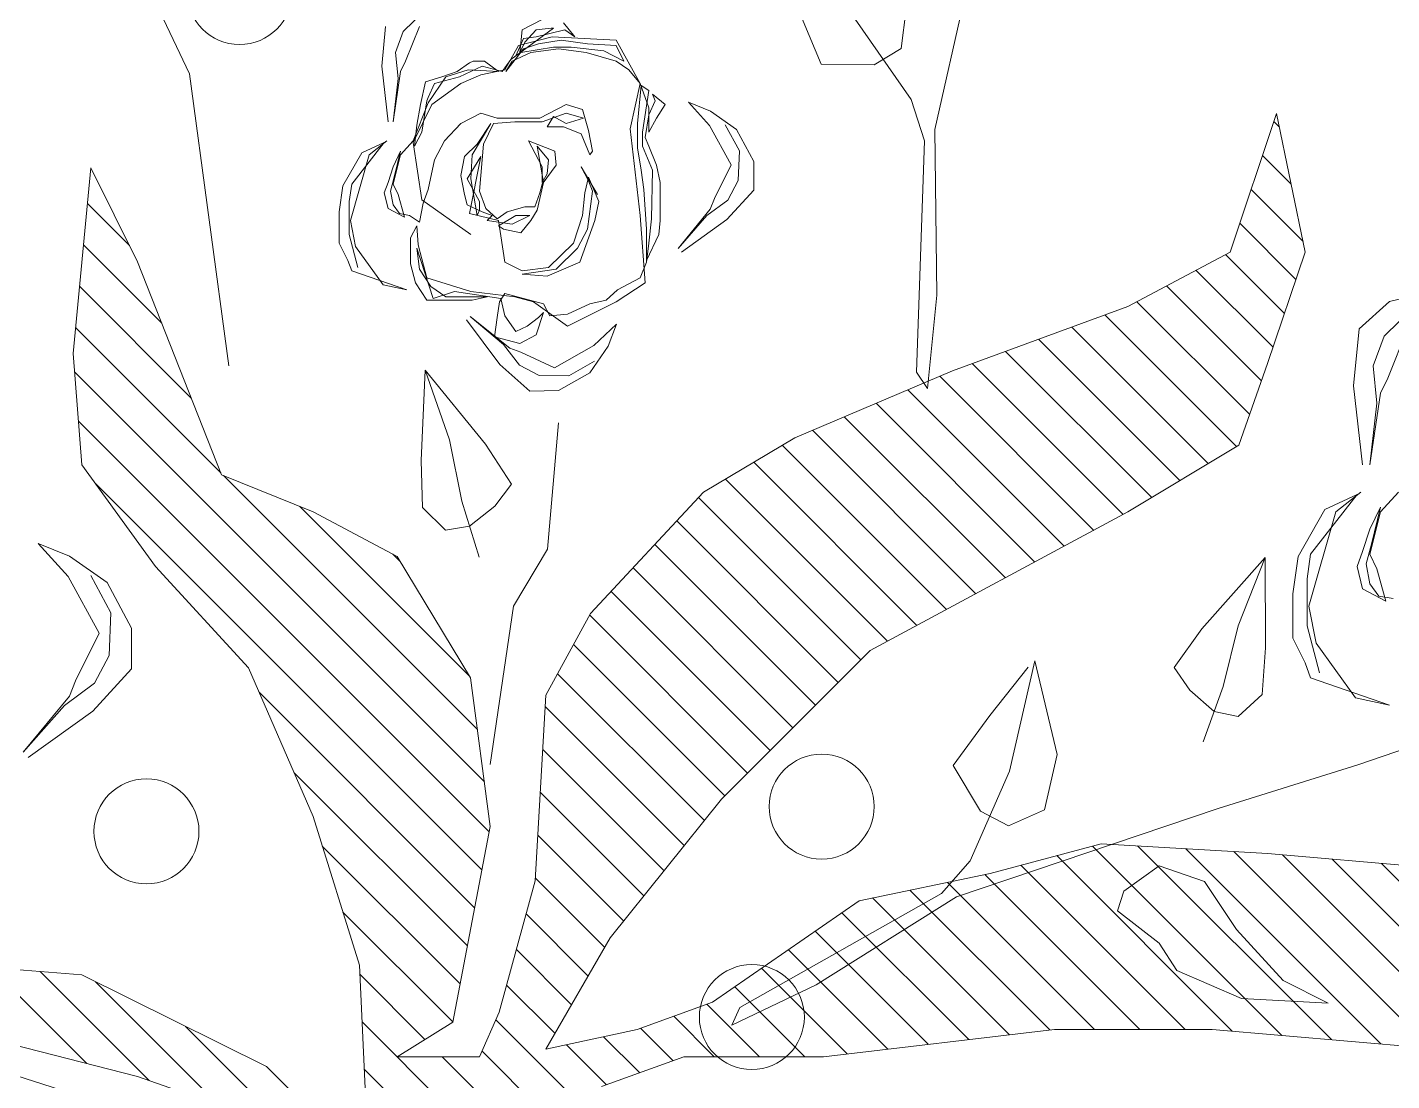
# Model space of a CAD drawing. Header units: millimetres. Extents: x -122165 to 59500, y -31598 to 53500.
# Drawn here: x 9943.2 to 10164.9, y 386.8 to 557.9 of the extents above; entities that cross this region are included whole.
import ezdxf

# ---------------------------------------------------------------- set-up
doc = ezdxf.new("R2010")
doc.units = ezdxf.units.MM
doc.header["$MEASUREMENT"] = 0
for name, color, linetype, lineweight in [('ARC_A_ R.C.C', 162, 'Continuous', 40), ('ARC_A_R.C.C. Hatch', 8, 'Continuous', 5), ('Lan_Planter', 74, 'Continuous', 13)]:
    doc.layers.add(name, color=color, linetype=linetype, lineweight=lineweight)

# ---------------------------------------------------------------- blocks, each defined once
blk = doc.blocks.new('ARC$1$Existing Layout$0$col gf 180116')
at = {"layer": 'ARC_A_R.C.C. Hatch'}
h = blk.add_hatch(color=256, dxfattribs=at)
h.dxf.hatch_style = 1
h.paths.add_polyline_path([(201.73999, 26.78621), (202.64, 26.78621), (202.64, 26.48621), (201.73999, 26.48621)])
edge = h.paths.add_edge_path()
edge.add_line((216.33999, 22.98621), (216.13999, 22.98621))
edge.add_line((216.13999, 22.98621), (216.13999, 25.58621))
edge.add_line((216.13999, 25.58621), (218.33999, 25.58621))
edge.add_line((218.33999, 25.58621), (218.33999, 22.98621))
edge.add_line((218.33999, 22.98621), (218.03999, 22.98621))
h.paths.add_polyline_path([(207.13999, 25.88621), (207.43999, 25.88621), (207.43999, 26.78621), (207.13999, 26.78621)])
h.paths.add_polyline_path([(208.03999, 20.48621), (208.03999, 20.78621), (207.13999, 20.78621), (207.13999, 20.48621)])
h.paths.add_polyline_path([(202.63999, 32.78621), (202.63999, 32.48621), (201.73999, 32.48621), (201.73999, 32.78621)])
h.paths.add_polyline_path([(191.23999, 20.48621), (191.23999, 20.78621), (190.33999, 20.78621), (190.33999, 20.48621)])
h.paths.add_polyline_path([(184.03999, 20.48621), (184.03999, 20.78621), (183.13999, 20.78621), (183.13999, 20.48621)])
h.paths.add_polyline_path([(220.63999, 14.18621), (220.33999, 14.18621), (220.33999, 13.28621), (220.63999, 13.28621)])
h.paths.add_polyline_path([(220.63999, 20.48621), (220.63999, 20.78621), (219.73999, 20.78621), (219.73999, 20.48621)])
h.paths.add_polyline_path([(220.63999, 25.28621), (220.63999, 25.58621), (219.73999, 25.58621), (219.73999, 25.28621)])
h.paths.add_polyline_path([(220.63999, 32.78621), (220.63999, 32.48621), (219.73999, 32.48621), (219.73999, 32.78621)])
h.paths.add_polyline_path([(220.33999, 37.28621), (220.63999, 37.28621), (220.63999, 38.18621), (220.33999, 38.18621)])
h.paths.add_polyline_path([(201.13999, 43.28621), (201.43999, 43.28621), (201.43999, 44.18621), (201.13999, 44.18621)])
h.paths.add_polyline_path([(196.33999, 43.28621), (196.63999, 43.28621), (196.63999, 44.18621), (196.33999, 44.18621)])
h.paths.add_polyline_path([(190.33999, 43.28621), (190.63999, 43.28621), (190.63999, 44.18621), (190.33999, 44.18621)])
h.paths.add_polyline_path([(207.13999, 43.28621), (207.43999, 43.28621), (207.43999, 44.18621), (207.13999, 44.18621)])
h.paths.add_polyline_path([(220.63999, 56.78621), (220.33999, 56.78621), (220.33999, 55.88621), (220.63999, 55.88621)])
h.paths.add_polyline_path([(220.33999, 50.78621), (220.63999, 50.78621), (220.63999, 49.88621), (220.33999, 49.88621)])
h.paths.add_polyline_path([(226.33999, 50.78621), (226.63999, 50.78621), (226.63999, 49.88621), (226.33999, 49.88621)])
h.paths.add_polyline_path([(220.33999, 43.28621), (220.63999, 43.28621), (220.63999, 44.18621), (220.33999, 44.18621)])
h.paths.add_polyline_path([(232.63999, 44.18621), (232.63999, 43.88621), (231.73999, 43.88621), (231.73999, 44.18621)])
h.paths.add_polyline_path([(232.63999, 50.48621), (232.63999, 50.78621), (231.73999, 50.78621), (231.73999, 50.48621)])
h.paths.add_polyline_path([(232.63999, 55.88621), (232.63999, 56.18621), (231.73999, 56.18621), (231.73999, 55.88621)])
h.paths.add_polyline_path([(213.13999, 43.28621), (213.43999, 43.28621), (213.43999, 44.18621), (213.13999, 44.18621)])
h.paths.add_polyline_path([(226.63999, 7.88621), (226.63999, 8.18621), (225.73999, 8.18621), (225.73999, 7.88621)])
h.paths.add_polyline_path([(226.63999, 13.28621), (226.63999, 13.58621), (225.73999, 13.58621), (225.73999, 13.28621)])
h.paths.add_polyline_path([(201.73999, 20.78621), (201.73999, 20.48621), (202.63999, 20.48621), (202.63999, 20.78621)])
h.paths.add_polyline_path([(184.03999, 25.88621), (184.03999, 26.18621), (183.13999, 26.18621), (183.13999, 25.88621)])
h.paths.add_polyline_path([(183.13999, 14.18621), (183.13999, 13.88621), (184.03999, 13.88621), (184.03999, 14.18621)])
h.paths.add_polyline_path([(202.63999, 13.88621), (202.63999, 14.18621), (201.73999, 14.18621), (201.73999, 13.88621)])
h.paths.add_polyline_path([(196.33999, 13.28621), (196.63999, 13.28621), (196.63999, 14.18621), (196.33999, 14.18621)])
h.paths.add_polyline_path([(190.33999, 13.28621), (190.63999, 13.28621), (190.63999, 14.18621), (190.33999, 14.18621)])
h.paths.add_polyline_path([(196.33999, 25.88621), (196.63999, 25.88621), (196.63999, 26.78621), (196.33999, 26.78621)])
h.paths.add_polyline_path([(190.33999, 25.88621), (190.63999, 25.88621), (190.63999, 26.78621), (190.33999, 26.78621)])
h.paths.add_polyline_path([(214.03999, 13.28621), (214.03999, 13.58621), (213.13999, 13.58621), (213.13999, 13.28621)])
h.paths.add_polyline_path([(213.13999, 20.78621), (213.13999, 20.48621), (214.03999, 20.48621), (214.03999, 20.78621)])
h.paths.add_polyline_path([(213.43999, 26.78621), (213.13999, 26.78621), (213.13999, 25.88621), (213.43999, 25.88621)])
h.paths.add_polyline_path([(214.03999, 32.78621), (214.03999, 32.48621), (213.13999, 32.48621), (213.13999, 32.78621)])
h.paths.add_polyline_path([(214.03999, 7.88621), (214.03999, 8.18621), (213.13999, 8.18621), (213.13999, 7.88621)])
h.paths.add_polyline_path([(226.63999, 20.48621), (226.63999, 20.78621), (225.73999, 20.78621), (225.73999, 20.48621)])
h.paths.add_polyline_path([(226.63999, 25.28621), (226.63999, 25.58621), (225.73999, 25.58621), (225.73999, 25.28621)])
h.paths.add_polyline_path([(226.63999, 32.78621), (226.63999, 32.48621), (225.73999, 32.48621), (225.73999, 32.78621)])
h.paths.add_polyline_path([(226.63999, 37.28621), (226.63999, 37.58621), (225.73999, 37.58621), (225.73999, 37.28621)])
h.paths.add_polyline_path([(225.73999, 44.18621), (225.73999, 43.88621), (226.63999, 43.88621), (226.63999, 44.18621)])
h.paths.add_polyline_path([(226.63999, 56.78621), (226.33999, 56.78621), (226.33999, 55.88621), (226.63999, 55.88621)])
h.paths.add_polyline_path([(214.03999, 55.88621), (214.03999, 56.18621), (213.13999, 56.18621), (213.13999, 55.88621)])
h.paths.add_polyline_path([(213.13999, 37.28621), (213.43999, 37.28621), (213.43999, 38.18621), (213.13999, 38.18621)])
h.paths.add_polyline_path([(214.03999, 50.78621), (213.73999, 50.78621), (213.73999, 49.88621), (214.03999, 49.88621)])
h.paths.add_polyline_path([(207.13999, 37.28621), (207.43999, 37.28621), (207.43999, 38.18621), (207.13999, 38.18621)])
h.paths.add_polyline_path([(207.13999, 49.88621), (207.43999, 49.88621), (207.43999, 50.78621), (207.13999, 50.78621)])
h.paths.add_polyline_path([(183.13999, 50.18621), (183.13999, 49.88621), (184.03999, 49.88621), (184.03999, 50.18621)])
h.paths.add_polyline_path([(183.13999, 38.18621), (183.13999, 37.88621), (184.03999, 37.88621), (184.03999, 38.18621)])
h.paths.add_polyline_path([(201.73999, 37.58621), (201.73999, 37.28621), (202.63999, 37.28621), (202.63999, 37.58621)])
h.paths.add_polyline_path([(196.33999, 37.28621), (196.63999, 37.28621), (196.63999, 38.18621), (196.33999, 38.18621)])
h.paths.add_polyline_path([(190.33999, 37.28621), (190.63999, 37.28621), (190.63999, 38.18621), (190.33999, 38.18621)])
h.paths.add_polyline_path([(201.13999, 49.88621), (201.43999, 49.88621), (201.43999, 50.78621), (201.13999, 50.78621)])
h.paths.add_polyline_path([(196.33999, 49.88621), (196.63999, 49.88621), (196.63999, 50.78621), (196.33999, 50.78621)])
h.paths.add_polyline_path([(190.33999, 49.88621), (190.63999, 49.88621), (190.63999, 50.78621), (190.33999, 50.78621)])
h.paths.add_polyline_path([(220.63999, 8.18621), (220.33999, 8.18621), (220.33999, 7.28621), (220.63999, 7.28621)])
h.paths.add_polyline_path([(195.73999, 20.48621), (195.73999, 20.78621), (196.63999, 20.78621), (196.63999, 20.48621)])
h.paths.add_polyline_path([(183.13999, 43.58621), (183.13999, 43.28621), (184.03999, 43.28621), (184.03999, 43.58621)])
blk = doc.blocks.new('ARC')
at = {"layer": 'ARC_A_ R.C.C', "extrusion": (4.48937e-09, -4.26518e-20, 1), "xscale": 999.9941761349517, "yscale": 999.9941761349517, "zscale": 999.9941761349517}
blk.add_blockref('ARC$1$Existing Layout$0$col gf 180116', (-183138.93, -13286.14, -0.89), dxfattribs=at)
blk = doc.blocks.new('b-85')
at = {"color": 97, "true_color": 0x446a2a}
for p, q in [((36.05, 260.75), (4.24, 161.05)), ((24.39, 173.32), (44.53, 252.31)), ((29.93, 195.04), (71.09, 236.2)), ((22.67, 168.38), (69.34, 215.06)), ((150.63, 24.78), (326.15, 200.3)), ((282.84, 137.59), (345.1, 199.86)), ((333.99, 200.93), (413.51, 193.26)), ((67.86, 197.09), (28.63, 118.1)), ((129.14, 22.69), (305.06, 198.6)), ((314.92, 150.27), (362.8, 198.15)), ((347, 162.95), (380.49, 196.44)), ((413.51, 193.26), (373.22, 173.32)), ((380.23, 176.79), (398.18, 194.74)), ((12.29, 138.61), (64.98, 191.3)), ((112.87, 25.82), (278.58, 191.53)), ((453.8, 151.08), (536.51, 190.19)), ((-7.42, 82.06), (24.39, 173.32)), ((373.22, 173.32), (282.04, 137.28)), ((199.33, 125.77), (242.81, 165.65)), ((1.91, 108.83), (45.84, 152.76)), ((328.69, 134.21), (453.8, 151.08)), ((172.99, 27.75), (281.7, 136.46)), ((282.04, 137.28), (266.13, 98.16)), ((135.72, 98.16), (199.33, 125.77)), ((28.63, 118.1), (-7.42, 82.06)), ((96.6, 28.95), (188.9, 121.24)), ((80.33, 32.07), (154.63, 106.37)), ((195.67, 31.03), (268.41, 103.76)), ((64.06, 35.2), (123.06, 94.2)), ((72.1, 78.22), (135.72, 98.16)), ((266.13, 98.16), (247.05, 62.12)), ((47.79, 38.33), (94.81, 85.34)), ((-203.28, -173.95), (47.78, 77.11)), ((-11.66, 74.39), (72.1, 78.22)), ((-8.45, 40.28), (27.45, 76.18)), ((40.29, 50.23), (68.11, 78.04)), ((32.87, 62.12), (32.87, 26.84)), ((47.71, 38.35), (32.87, 62.12)), ((247.05, 62.12), (195.09, 30.68)), ((244.81, 60.76), (248.04, 64)), ((268.06, 51.27), (258.32, 41.49)), ((288.11, 51.86), (268.06, 51.27)), ((326.79, 50.12), (288.11, 51.86)), ((295.1, 24.33), (326.79, 50.12)), ((297, 39.75), (326.79, 50.12)), ((-177.39, -167.46), (32.87, 42.8)), ((258.32, 41.49), (259.99, 31.16)), ((131.48, 22.24), (47.71, 38.35)), ((270.79, 34.48), (297, 39.75)), ((195.09, 30.68), (131.48, 22.24)), ((246.83, 26.96), (270.79, 34.48)), ((259.99, 31.16), (268.67, 20.34)), ((-39.59, -49.05), (35.25, 25.79)), ((32.87, 26.84), (51.95, 18.41)), ((278.02, 13.2), (295.1, 24.33)), ((-11.28, -40.14), (48.7, 19.84)), ((51.95, 18.41), (108.15, 3.07)), ((225.84, 12.27), (157.98, 22.24)), ((268.67, 20.34), (278.02, 13.2)), ((329.22, 18.17), (317.87, 5.32)), ((42.81, -5.45), (63.51, 15.25)), ((250.23, -2.3), (225.84, 12.27)), ((55.1, -12.56), (78.75, 11.09)), ((67.39, -19.67), (93.99, 6.93)), ((328.93, 9.8), (324.64, 1.36)), ((79.68, -26.78), (109.45, 2.99)), ((90.95, -34.9), (127.78, 1.93)), ((101.72, -43.53), (146.12, 0.87)), ((108.15, 3.07), (187.67, -1.53)), ((317.87, 5.32), (318.16, -6.93)), ((324.64, 1.36), (324.39, -11.39)), ((36.05, -1.53), (44.53, -40.65)), ((83.76, -29.14), (36.05, -1.53)), ((112.5, -52.15), (164.46, -0.19)), ((123.27, -60.78), (182.79, -1.25)), ((187.67, -1.53), (222.66, -20.71)), ((304.3, -6.9), (250.23, -2.3)), ((20.89, -27.37), (37.95, -10.31)), ((134.04, -69.4), (196.87, -6.57)), ((318.16, -6.93), (325.74, -20.43)), ((324.39, -11.39), (330.67, -22.43)), ((144.64, -78.2), (209.4, -13.44)), ((154.34, -87.9), (221.93, -20.31)), ((222.66, -20.71), (274.62, -69.02)), ((325.74, -20.43), (337.09, -28.19)), ((32.87, -60.59), (20.15, -25.31)), ((26.03, -41.63), (41.41, -26.25)), ((143.14, -76.69), (83.76, -29.14)), ((164.04, -97.6), (232.13, -29.51)), ((44.53, -40.65), (56.2, -72.86)), ((173.73, -107.3), (242.18, -38.86)), ((31.17, -55.88), (45.03, -42.02)), ((183.43, -117), (252.23, -48.2)), ((32.87, -73.58), (50.19, -56.27)), ((193.12, -126.7), (262.28, -57.55)), ((32.87, -120.4), (32.87, -60.59)), ((202.82, -136.4), (272.33, -66.9)), ((274.62, -69.02), (297.94, -108.13)), ((32.87, -92.98), (55.34, -70.51)), ((56.2, -72.86), (99.67, -135.74)), ((46.41, -81.15), (53.93, -84.66)), ((63.67, -117.32), (46.41, -81.15)), ((206.76, -140.34), (143.14, -76.69)), ((210.79, -147.84), (280.21, -78.41)), ((32.87, -112.38), (62.82, -82.43)), ((53.93, -84.66), (102.7, -171)), ((217.57, -160.45), (287.46, -90.56)), ((34.07, -130.58), (70.74, -93.9)), ((224.35, -173.07), (294.71, -102.71)), ((36.11, -147.93), (78.67, -105.37)), ((297.94, -108.13), (326.57, -175.62)), ((457.85, -119.39), (482.42, -109.19)), ((38.16, -165.28), (86.6, -116.84)), ((231.13, -185.68), (301.14, -115.67)), ((44.53, -219.33), (32.87, -120.4)), ((101.37, -177.41), (63.67, -117.32)), ((457.61, -142.13), (457.85, -119.39)), ((40.21, -182.63), (94.53, -128.31)), ((237.92, -198.3), (306.92, -129.3)), ((442.74, -158), (477.11, -133.99)), ((99.67, -135.74), (111.33, -191.73)), ((42.25, -199.99), (100.84, -141.39)), ((266.13, -250.78), (206.76, -140.34)), ((244.7, -210.91), (312.7, -142.92)), ((464.56, -153.73), (457.61, -142.13)), ((44.3, -217.34), (104.19, -157.45)), ((251.48, -223.53), (318.47, -156.54)), ((481.39, -155.84), (464.56, -153.73)), ((319.06, -164.89), (325.97, -160.3)), ((325.97, -160.3), (425.08, -163.61)), ((425.08, -163.61), (442.74, -158)), ((358.93, -168.98), (319.06, -164.89)), ((429.86, -168.08), (358.93, -168.98)), ((545.14, -194.16), (429.86, -168.08)), ((44.53, -236.5), (107.53, -173.5)), ((102.7, -171), (116.68, -183.16)), ((258.26, -236.14), (324.25, -170.16)), ((139.12, -289.41), (101.37, -177.41)), ((137.97, -187.59), (157.51, -175.96)), ((157.51, -175.96), (179.02, -191.63)), ((326.57, -175.62), (354.14, -250.78)), ((116.68, -183.16), (155.08, -200.01)), ((265.05, -248.76), (329.69, -184.12)), ((44.53, -255.9), (110.88, -189.55)), ((111.33, -191.73), (124.05, -239.27)), ((131.69, -199.57), (137.97, -187.59)), ((179.02, -191.63), (199.74, -208.01)), ((272.26, -260.95), (334.89, -198.31)), ((138.64, -215.03), (131.69, -199.57)), ((155.08, -200.01), (202.33, -210.84)), ((44.53, -275.3), (114.87, -204.96)), ((162.27, -220.45), (138.64, -215.03)), ((202.33, -210.84), (162.27, -220.45)), ((279.55, -273.05), (340.1, -212.5)), ((43.79, -295.43), (118.97, -220.26)), ((44.53, -286.82), (44.53, -219.33)), ((286.84, -285.16), (345.3, -226.69)), ((41.97, -316.65), (123.06, -235.56)), ((124.05, -239.27), (119.81, -310.59)), ((294.13, -297.27), (350.51, -240.89)), ((81.53, -264.13), (95.38, -246.28)), ((95.38, -246.28), (103.68, -249.08)), ((103.68, -249.08), (114.54, -264.09)), ((294.76, -298.32), (266.13, -250.78)), ((354.14, -250.78), (377.46, -294.49)), ((40.16, -337.87), (123.13, -254.9)), ((307.87, -302.92), (356.18, -254.61)), ((69.81, -271.74), (81.53, -264.13)), ((114.54, -264.09), (107.96, -283.61)), ((322.23, -307.96), (362.93, -267.26)), ((57.74, -299.39), (69.81, -271.74)), ((189.85, -277.33), (199.49, -270.59)), ((199.49, -270.59), (216.08, -282.44)), ((38.34, -359.08), (121.9, -275.52)), ((180.71, -287.76), (189.85, -277.33)), ((336.66, -312.93), (369.68, -279.91)), ((107.96, -283.61), (87.38, -297.24)), ((167.74, -282.99), (191.35, -291.54)), ((216.08, -282.44), (246.63, -309.58)), ((36.05, -385.75), (44.53, -286.82)), ((157.85, -349.18), (139.12, -289.41)), ((178.59, -298.01), (180.71, -287.76)), ((191.35, -291.54), (217.31, -297.94)), ((36.52, -380.3), (120.67, -296.14)), ((87.38, -297.24), (65.46, -317.27)), ((217.31, -297.94), (246.63, -309.58)), ((351.16, -317.82), (376.43, -292.55)), ((377.46, -294.49), (436.84, -314.43)), ((55.77, -336.52), (57.74, -299.39)), ((187.91, -308.2), (178.59, -298.01)), ((329.75, -310.59), (294.76, -298.32)), ((365.67, -322.72), (389.76, -298.62)), ((382.02, -325.76), (404.28, -303.5)), ((207.91, -309.65), (187.91, -308.2)), ((246.63, -309.58), (207.91, -309.65)), ((406.47, -320.7), (418.81, -308.37)), ((119.81, -310.59), (111.33, -409.52)), ((377.46, -326.7), (329.75, -310.59)), ((436.84, -314.43), (377.46, -326.7)), ((430.92, -315.65), (433.33, -313.25)), ((39.39, -396.82), (119.27, -316.95)), ((65.46, -317.27), (55.77, -336.52)), ((43.89, -411.72), (117.45, -338.16)), ((48.39, -426.62), (115.63, -359.38))]:
    blk.add_line(p, q, dxfattribs=at)
at = {"color": 30, "true_color": 0xef731a}
for p, q in [((72.1, 248.48), (67.86, 197.09)), ((163.23, 222.2), (183.27, 204.58)), ((187.25, 202.46), (163.23, 222.2)), ((160.95, 220.15), (180.84, 192.39)), ((252.68, 215.82), (238.45, 202.98)), ((247.26, 202.37), (252.68, 215.82)), ((183.27, 204.58), (192.79, 191.75)), ((193.79, 199.8), (187.25, 202.46)), ((214.26, 189.71), (193.79, 199.8)), ((238.45, 202.98), (214.26, 189.71)), ((235.88, 186.37), (247.26, 202.37)), ((286.28, 197.09), (333.99, 200.93)), ((222.93, 184.68), (238.87, 193.36)), ((242.81, 165.65), (286.28, 197.09)), ((180.84, 192.39), (198.89, 175.84)), ((192.79, 191.75), (204.73, 185.39)), ((204.73, 185.39), (222.93, 184.68)), ((216.38, 175.91), (235.88, 186.37)), ((198.89, 175.84), (216.38, 175.91)), ((369.41, 81.6), (373.86, 83.21)), ((384.99, 82.67), (370.89, 78.91)), ((373.86, 83.21), (381.28, 86.97)), ((390.93, 82.14), (379.8, 79.99)), ((381.28, 86.97), (394.64, 86.97)), ((399.09, 82.67), (384.99, 82.67)), ((419.13, 74.08), (390.93, 82.14)), ((394.64, 86.97), (405.77, 85.36)), ((406.52, 81.6), (399.09, 82.67)), ((405.77, 85.36), (419.88, 77.3)), ((361.24, 57.98), (369.41, 81.6)), ((379.8, 79.99), (363.47, 68.18)), ((424.33, 67.64), (406.52, 81.6)), ((419.88, 77.3), (424.33, 67.64)), ((425.07, 66.57), (419.13, 74.08)), ((363.47, 68.18), (361.24, 57.98)), ((392.41, 59.05), (396.12, 66.03)), ((396.12, 66.03), (402.8, 67.64)), ((403.55, 64.96), (397.61, 63.88)), ((402.8, 67.64), (407.26, 66.03)), ((409.48, 63.35), (403.55, 64.96)), ((407.26, 66.03), (413.94, 63.88)), ((433.23, 66.03), (456.99, 68.71)), ((456.99, 68.71), (474.06, 67.1)), ((402.06, 61.74), (392.41, 59.05)), ((393.9, 61.2), (393.16, 56.9)), ((397.61, 63.88), (393.9, 61.2)), ((406.52, 63.88), (402.06, 61.74)), ((419.13, 60.66), (406.52, 63.88)), ((420.62, 60.66), (409.48, 63.35)), ((413.94, 63.88), (420.62, 60.66)), ((425.07, 55.29), (419.13, 60.66)), ((433.23, 63.88), (451.79, 61.74)), ((454.76, 60.66), (433.23, 63.88)), ((451.79, 61.74), (462.92, 62.81)), ((459.21, 58.51), (454.76, 60.66)), ((474.06, 52.61), (459.21, 58.51)), ((462.92, 62.81), (471.83, 59.59)), ((471.83, 59.59), (480.74, 50.46)), ((364.21, 54.22), (356.79, 49.39)), ((379.05, 53.68), (357.53, 46.7)), ((362.73, 47.78), (370.15, 52.61)), ((372.37, 56.37), (364.21, 54.22)), ((370.15, 52.61), (379.05, 53.68)), ((383.51, 56.37), (372.37, 56.37)), ((374.6, 51.54), (380.54, 53.15)), ((380.54, 53.15), (388.7, 53.68)), ((388.7, 53.68), (383.51, 56.37)), ((393.16, 56.9), (390.19, 52.61)), ((390.19, 52.61), (398.35, 51)), ((399.84, 51.54), (424.33, 55.29)), ((422.84, 54.76), (431.75, 53.68)), ((428.78, 51.54), (422.84, 54.76)), ((424.33, 55.29), (440.66, 47.24)), ((441.4, 48.85), (425.07, 55.29)), ((431.75, 53.68), (440.66, 52.07)), ((356.79, 49.39), (356.79, 42.95)), ((358.27, 41.34), (362.73, 47.78)), ((360.5, 30.6), (366.44, 49.39)), ((366.44, 49.39), (374.6, 51.54)), ((384.99, 30.6), (399.84, 51.54)), ((398.35, 51), (404.29, 48.85)), ((404.29, 48.85), (416.91, 46.17)), ((442.14, 49.39), (428.78, 51.54)), ((440.66, 52.07), (450.31, 49.93)), ((440.66, 47.24), (449.56, 34.89)), ((452.53, 41.34), (441.4, 48.85)), ((443.63, 48.85), (442.14, 49.39)), ((449.56, 46.17), (443.63, 48.85)), ((450.31, 49.93), (452.53, 42.95)), ((356.79, 42.95), (356.79, 30.06)), ((357.53, 46.7), (360.5, 37.58)), ((358.27, 23.62), (358.27, 41.34)), ((416.91, 46.17), (425.07, 41.87)), ((425.07, 41.87), (432.49, 34.89)), ((452.53, 35.43), (449.56, 46.17)), ((452.53, 42.95), (454.76, 36.5)), ((455.5, 31.67), (452.53, 41.34)), ((360.5, 37.58), (357.53, 17.72)), ((456.99, 25.77), (452.53, 35.43)), ((454.76, 36.5), (458.47, 31.14)), ((348.38, 32.46), (329.22, 18.17)), ((336.35, 13.82), (349.85, 30.89)), ((349.85, 30.89), (337.78, 16.63)), ((356.79, 30.06), (358.27, 23.62)), ((358.27, 11.81), (360.5, 30.6)), ((393.9, 31.14), (390.93, 18.79)), ((408.74, 30.6), (393.16, 27.92)), ((418.39, 26.3), (393.9, 31.14)), ((394.64, 25.77), (397.61, 32.21)), ((397.61, 32.21), (402.06, 33.28)), ((399.09, 26.84), (408.74, 32.21)), ((402.06, 33.28), (410.23, 34.89)), ((408.74, 32.21), (418.39, 26.3)), ((419.13, 30.06), (408.74, 30.6)), ((410.23, 34.89), (418.39, 33.28)), ((418.39, 33.28), (423.59, 27.92)), ((432.49, 22.01), (419.13, 30.06)), ((432.49, 34.89), (436.95, 26.3)), ((449.56, 34.89), (453.27, 26.3)), ((454.76, 18.79), (455.5, 31.67)), ((458.47, 31.14), (459.21, 29.53)), ((459.21, 29.53), (459.21, 24.69)), ((389.44, 12.88), (390.93, 23.62)), ((390.93, 23.62), (393.16, 21.47)), ((396.12, 24.16), (391.67, 19.33)), ((393.16, 27.92), (395.38, 26.84)), ((393.16, 21.47), (394.64, 25.77)), ((395.38, 26.84), (399.09, 26.84)), ((403.55, 26.84), (396.12, 24.16)), ((423.59, 25.23), (403.55, 26.84)), ((423.59, 27.92), (432.49, 22.01)), ((432.49, 20.94), (423.59, 25.23)), ((436.95, 26.3), (434.72, 19.33)), ((453.27, 26.3), (455.5, 16.1)), ((454.76, 17.18), (456.99, 25.77)), ((459.21, 24.69), (454.76, 18.79)), ((338.23, 9.66), (341.2, 20.4)), ((341.2, 20.4), (349.37, 19.33)), ((349.37, 19.33), (356.05, 18.25)), ((357.53, 17.72), (350.11, 16.1)), ((356.05, 18.25), (359.76, 16.1)), ((390.93, 18.79), (373.12, 16.1)), ((387.22, 16.64), (388.7, 18.79)), ((388.7, 18.79), (393.16, 11.27)), ((391.67, 19.33), (394.64, 15.03)), ((433.23, 11.81), (432.49, 20.94)), ((434.72, 19.33), (434.72, 1.07)), ((337.78, 16.63), (328.93, 9.8)), ((334.57, 9.21), (336.35, 13.82)), ((350.11, 16.1), (343.43, 11.27)), ((359.76, 16.1), (355.3, -0.54)), ((356.05, 3.76), (358.27, 11.81)), ((373.12, 16.1), (369.41, 8.59)), ((385.73, 9.13), (387.22, 16.64)), ((393.16, 5.37), (389.44, 12.88)), ((394.64, 15.03), (396.87, 7.52)), ((433.23, 0), (433.23, 11.81)), ((459.95, 13.42), (454.76, 17.18)), ((454.76, 15.57), (464.41, 8.05)), ((459.21, 12.88), (454.76, 15.57)), ((455.5, 16.1), (465.89, 10.2)), ((462.92, 4.83), (459.21, 12.88)), ((473.31, -4.83), (459.95, 13.42)), ((327.79, -5.26), (334.57, 9.21)), ((341.94, 2.68), (338.23, 9.66)), ((343.43, 11.27), (345.65, 6.44)), ((345.65, 6.44), (349.37, 1.61)), ((367.18, -2.15), (367.92, 8.59)), ((367.92, 8.59), (370.15, -5.91)), ((369.41, 8.59), (370.89, -2.68)), ((390.93, 4.83), (385.73, 9.13)), ((393.16, 11.27), (393.16, 5.37)), ((396.87, 7.52), (396.87, 3.22)), ((425.07, 5.91), (416.91, 1.61)), ((420.62, -5.37), (425.07, 5.91)), ((461.44, 11.27), (468.86, 8.05)), ((462.92, 9.13), (461.44, 11.27)), ((462.92, 9.66), (467.38, 7.52)), ((472.57, 8.59), (462.92, 9.66)), ((465.15, -4.83), (462.92, 9.13)), ((464.41, 8.05), (466.63, 1.61)), ((465.89, 10.2), (469.6, -4.29)), ((467.38, 7.52), (472.57, 2.68)), ((468.86, 8.05), (469.6, 2.68)), ((477.02, 0), (472.57, 8.59)), ((351.59, -0.54), (341.94, 2.68)), ((345.65, -10.74), (356.05, 3.76)), ((349.37, 1.61), (351.59, -0.54)), ((395.38, 2.15), (390.93, 4.83)), ((407.26, -0.54), (395.38, 2.15)), ((396.87, 3.22), (402.8, 1.07)), ((402.8, 1.07), (406.52, 0)), ((406.52, 0), (414.68, -5.91)), ((422.84, 2.15), (407.26, -0.54)), ((407.26, 0), (410.97, -2.15)), ((413.94, 0), (407.26, 0)), ((416.91, 1.61), (413.94, 0)), ((416.91, -2.68), (422.84, 2.15)), ((436.95, -10.2), (433.23, 0)), ((434.72, 1.07), (440.66, -10.2)), ((464.41, -6.98), (462.92, 4.83)), ((466.63, 1.61), (468.12, -8.05)), ((469.6, 2.68), (471.09, -3.22)), ((472.57, 2.68), (473.31, -3.76)), ((337.4, -22.01), (327.79, -5.26)), ((355.3, -0.54), (350.11, -3.22)), ((350.11, -3.22), (350.85, -10.74)), ((373.12, -16.1), (367.18, -2.15)), ((370.89, -2.68), (381.28, -13.42)), ((410.97, -2.15), (416.91, -2.68)), ((414.68, -5.91), (420.62, -5.37)), ((431.01, -2.15), (435.46, -4.83)), ((431.01, -9.13), (431.01, -2.15)), ((435.46, -4.83), (432.49, -10.2)), ((465.15, -12.35), (465.15, -4.83)), ((469.6, -4.29), (468.12, -31.67)), ((471.09, -3.22), (472.57, -9.66)), ((473.31, -3.76), (473.31, -4.83)), ((356.05, -31.67), (345.65, -10.74)), ((350.85, -10.74), (355.3, -20.4)), ((370.15, -5.91), (379.05, -15.03)), ((428.04, -16.64), (431.01, -9.13)), ((432.49, -10.2), (434.72, -17.72)), ((434.72, -17.72), (436.95, -10.2)), ((440.66, -10.2), (438.43, -17.18)), ((462.92, -18.79), (464.41, -6.98)), ((468.12, -8.05), (466.63, -19.33)), ((469.6, -13.96), (475.54, -9.13)), ((472.57, -9.66), (469.6, -13.96)), ((390.93, -22.55), (373.12, -16.1)), ((379.05, -15.03), (387.22, -19.33)), ((381.28, -13.42), (393.16, -17.18)), ((393.16, -17.18), (402.8, -18.25)), ((413.94, -16.64), (402.06, -23.62)), ((408, -19.86), (413.94, -16.64)), ((419.13, -20.4), (428.04, -16.64)), ((438.43, -17.18), (429.52, -19.86)), ((463.67, -26.3), (465.15, -12.35)), ((346.58, -31.79), (337.4, -22.01)), ((355.3, -20.4), (356.79, -27.38)), ((387.22, -19.33), (403.55, -21.47)), ((399.09, -24.16), (390.93, -22.55)), ((409.48, -19.86), (399.09, -24.16)), ((402.8, -18.25), (409.48, -19.86)), ((403.55, -21.47), (408, -19.86)), ((420.62, -21.47), (419.13, -20.4)), ((429.52, -19.86), (420.62, -21.47)), ((459.21, -31.67), (462.92, -18.79)), ((466.63, -19.33), (465.89, -31.67)), ((337.09, -28.19), (346.58, -31.79)), ((356.79, -27.38), (361.24, -32.21)), ((459.21, -34.89), (463.67, -26.3)), ((364.21, -44.02), (356.05, -31.67)), ((361.24, -32.21), (366.44, -41.87)), ((468.12, -31.67), (449.56, -41.87)), ((455.5, -37.04), (459.21, -31.67)), ((465.89, -31.67), (459.21, -34.89)), ((430.27, -37.58), (393.16, -41.87)), ((422.1, -40.8), (412.45, -42.41)), ((432.49, -40.8), (422.1, -40.8)), ((449.56, -41.87), (430.27, -37.58)), ((448.82, -42.41), (432.49, -40.8)), ((449.56, -41.87), (455.5, -37.04)), ((393.16, -41.87), (364.21, -44.02)), ((366.44, -41.87), (373.12, -44.56)), ((373.12, -44.56), (381.28, -45.63)), ((373.86, -44.56), (384.99, -49.93)), ((387.22, -44.56), (373.86, -44.56)), ((381.28, -45.63), (391.67, -46.7)), ((404.29, -43.48), (387.22, -44.56)), ((391.67, -46.7), (412.45, -47.24)), ((412.45, -42.41), (404.29, -43.48)), ((412.45, -47.24), (422.84, -42.95)), ((414.68, -48.85), (422.84, -45.63)), ((422.84, -42.95), (428.78, -42.95)), ((422.84, -45.63), (426.55, -44.02)), ((426.55, -44.02), (436.2, -45.63)), ((428.78, -42.95), (446.59, -45.63)), ((428.78, -45.63), (439.17, -45.63)), ((434.72, -48.85), (428.78, -45.63)), ((436.2, -45.63), (442.14, -48.31)), ((439.17, -45.63), (449.56, -41.87)), ((446.59, -45.63), (448.82, -42.41)), ((384.99, -49.93), (390.93, -50.46)), ((390.93, -50.46), (397.61, -50.46)), ((397.61, -50.46), (407.26, -50.46)), ((407.26, -50.46), (414.68, -48.85)), ((440.66, -52.61), (434.72, -48.85)), ((445.11, -47.24), (440.66, -52.61)), ((442.14, -48.31), (445.11, -47.24)), ((379.01, -58.12), (393.04, -70.45)), ((395.83, -71.93), (379.01, -58.12)), ((377.42, -59.55), (391.34, -78.98)), ((441.63, -62.58), (431.67, -71.58)), ((437.84, -72), (441.63, -62.58)), ((393.04, -70.45), (399.71, -79.43)), ((400.41, -73.8), (395.83, -71.93)), ((414.74, -80.86), (400.41, -73.8)), ((431.67, -71.58), (414.74, -80.86)), ((429.87, -83.2), (437.84, -72)), ((391.34, -78.98), (403.98, -90.57)), ((399.71, -79.43), (408.07, -83.88)), ((420.81, -84.38), (431.96, -78.31)), ((408.07, -83.88), (420.81, -84.38)), ((416.22, -90.52), (429.87, -83.2)), ((403.98, -90.57), (416.22, -90.52)), ((195.09, -329), (201.46, -326.7)), ((201.46, -326.7), (212.06, -321.33)), ((212.06, -321.33), (231.14, -321.33)), ((231.14, -321.33), (247.05, -323.63)), ((247.05, -323.63), (267.19, -335.14)), ((183.43, -362.74), (195.09, -329)), ((209.94, -331.3), (186.61, -348.17)), ((217.36, -327.47), (197.21, -332.83)), ((225.84, -328.23), (209.94, -331.3)), ((237.51, -327.47), (217.36, -327.47)), ((266.13, -339.74), (225.84, -328.23)), ((248.11, -329), (237.51, -327.47)), ((273.56, -348.94), (248.11, -329)), ((267.19, -335.14), (273.56, -348.94)), ((274.62, -350.47), (266.13, -339.74)), ((185.6, -429.81), (157.85, -349.18)), ((186.61, -348.17), (183.43, -362.74)), ((233.26, -351.24), (242.81, -348.94)), ((242.81, -348.94), (249.17, -351.24)), ((286.28, -351.24), (320.21, -347.41)), ((320.21, -347.41), (344.59, -349.71)), ((344.59, -349.71), (356.26, -362.74)), ((227.96, -361.21), (233.26, -351.24)), ((235.38, -354.31), (230.08, -358.14)), ((243.87, -352.77), (235.38, -354.31)), ((248.11, -354.31), (241.75, -357.38)), ((252.35, -355.07), (243.87, -352.77)), ((266.13, -358.91), (248.11, -354.31)), ((249.17, -351.24), (258.71, -354.31)), ((268.25, -358.91), (252.35, -355.07)), ((258.71, -354.31), (268.25, -358.91)), ((286.28, -354.31), (312.79, -357.38)), ((317.03, -358.91), (286.28, -354.31)), ((312.79, -357.38), (328.69, -355.84)), ((328.69, -355.84), (341.41, -360.44)), ((241.75, -357.38), (227.96, -361.21)), ((230.08, -358.14), (229.02, -364.28)), ((274.62, -366.58), (266.13, -358.91)), ((323.39, -361.98), (317.03, -358.91)), ((344.59, -370.41), (323.39, -361.98)), ((341.41, -360.44), (354.14, -373.48)), ((356.26, -362.74), (361.56, -384.22))]:
    blk.add_line(p, q, dxfattribs=at)
blk.add_circle((129.36, 169.48), 22.48, dxfattribs=at)
at = {"color": 97, "true_color": 0x446a2a}
for centre in [(488.79, 129.61), (49.83, -89.73), (139.96, -119.64)]:
    blk.add_circle(centre, 22.48, dxfattribs=at)
blk = doc.blocks.new('ARC$0$Existing Layout$0$col gf 180116')
at = {"true_color": 0x3d3dff}
h = blk.add_hatch(color=160, dxfattribs=at)
h.dxf.hatch_style = 1
h.paths.add_polyline_path([(201.73999, 26.78621), (202.64, 26.78621), (202.64, 26.48621), (201.73999, 26.48621)])
edge = h.paths.add_edge_path()
edge.add_line((216.33999, 22.98621), (216.13999, 22.98621))
edge.add_line((216.13999, 22.98621), (216.13999, 25.58621))
edge.add_line((216.13999, 25.58621), (218.33999, 25.58621))
edge.add_line((218.33999, 25.58621), (218.33999, 22.98621))
edge.add_line((218.33999, 22.98621), (218.03999, 22.98621))
h.paths.add_polyline_path([(207.13999, 25.88621), (207.43999, 25.88621), (207.43999, 26.78621), (207.13999, 26.78621)])
h.paths.add_polyline_path([(208.03999, 20.48621), (208.03999, 20.78621), (207.13999, 20.78621), (207.13999, 20.48621)])
h.paths.add_polyline_path([(202.63999, 32.78621), (202.63999, 32.48621), (201.73999, 32.48621), (201.73999, 32.78621)])
h.paths.add_polyline_path([(191.23999, 20.48621), (191.23999, 20.78621), (190.33999, 20.78621), (190.33999, 20.48621)])
h.paths.add_polyline_path([(184.03999, 20.48621), (184.03999, 20.78621), (183.13999, 20.78621), (183.13999, 20.48621)])
h.paths.add_polyline_path([(220.63999, 14.18621), (220.33999, 14.18621), (220.33999, 13.28621), (220.63999, 13.28621)])
h.paths.add_polyline_path([(220.63999, 20.48621), (220.63999, 20.78621), (219.73999, 20.78621), (219.73999, 20.48621)])
h.paths.add_polyline_path([(220.63999, 25.28621), (220.63999, 25.58621), (219.73999, 25.58621), (219.73999, 25.28621)])
h.paths.add_polyline_path([(220.63999, 32.78621), (220.63999, 32.48621), (219.73999, 32.48621), (219.73999, 32.78621)])
h.paths.add_polyline_path([(220.33999, 37.28621), (220.63999, 37.28621), (220.63999, 38.18621), (220.33999, 38.18621)])
h.paths.add_polyline_path([(201.13999, 43.28621), (201.43999, 43.28621), (201.43999, 44.18621), (201.13999, 44.18621)])
h.paths.add_polyline_path([(196.33999, 43.28621), (196.63999, 43.28621), (196.63999, 44.18621), (196.33999, 44.18621)])
h.paths.add_polyline_path([(190.33999, 43.28621), (190.63999, 43.28621), (190.63999, 44.18621), (190.33999, 44.18621)])
h.paths.add_polyline_path([(207.13999, 43.28621), (207.43999, 43.28621), (207.43999, 44.18621), (207.13999, 44.18621)])
h.paths.add_polyline_path([(220.63999, 56.78621), (220.33999, 56.78621), (220.33999, 55.88621), (220.63999, 55.88621)])
h.paths.add_polyline_path([(220.33999, 50.78621), (220.63999, 50.78621), (220.63999, 49.88621), (220.33999, 49.88621)])
h.paths.add_polyline_path([(226.33999, 50.78621), (226.63999, 50.78621), (226.63999, 49.88621), (226.33999, 49.88621)])
h.paths.add_polyline_path([(220.33999, 43.28621), (220.63999, 43.28621), (220.63999, 44.18621), (220.33999, 44.18621)])
h.paths.add_polyline_path([(232.63999, 44.18621), (232.63999, 43.88621), (231.73999, 43.88621), (231.73999, 44.18621)])
h.paths.add_polyline_path([(232.63999, 50.48621), (232.63999, 50.78621), (231.73999, 50.78621), (231.73999, 50.48621)])
h.paths.add_polyline_path([(232.63999, 55.88621), (232.63999, 56.18621), (231.73999, 56.18621), (231.73999, 55.88621)])
h.paths.add_polyline_path([(213.13999, 43.28621), (213.43999, 43.28621), (213.43999, 44.18621), (213.13999, 44.18621)])
h.paths.add_polyline_path([(226.63999, 7.88621), (226.63999, 8.18621), (225.73999, 8.18621), (225.73999, 7.88621)])
h.paths.add_polyline_path([(226.63999, 13.28621), (226.63999, 13.58621), (225.73999, 13.58621), (225.73999, 13.28621)])
h.paths.add_polyline_path([(201.73999, 20.78621), (201.73999, 20.48621), (202.63999, 20.48621), (202.63999, 20.78621)])
h.paths.add_polyline_path([(184.03999, 25.88621), (184.03999, 26.18621), (183.13999, 26.18621), (183.13999, 25.88621)])
h.paths.add_polyline_path([(183.13999, 14.18621), (183.13999, 13.88621), (184.03999, 13.88621), (184.03999, 14.18621)])
h.paths.add_polyline_path([(202.63999, 13.88621), (202.63999, 14.18621), (201.73999, 14.18621), (201.73999, 13.88621)])
h.paths.add_polyline_path([(196.33999, 13.28621), (196.63999, 13.28621), (196.63999, 14.18621), (196.33999, 14.18621)])
h.paths.add_polyline_path([(190.33999, 13.28621), (190.63999, 13.28621), (190.63999, 14.18621), (190.33999, 14.18621)])
h.paths.add_polyline_path([(196.33999, 25.88621), (196.63999, 25.88621), (196.63999, 26.78621), (196.33999, 26.78621)])
h.paths.add_polyline_path([(190.33999, 25.88621), (190.63999, 25.88621), (190.63999, 26.78621), (190.33999, 26.78621)])
h.paths.add_polyline_path([(214.03999, 13.28621), (214.03999, 13.58621), (213.13999, 13.58621), (213.13999, 13.28621)])
h.paths.add_polyline_path([(213.13999, 20.78621), (213.13999, 20.48621), (214.03999, 20.48621), (214.03999, 20.78621)])
h.paths.add_polyline_path([(213.43999, 26.78621), (213.13999, 26.78621), (213.13999, 25.88621), (213.43999, 25.88621)])
h.paths.add_polyline_path([(214.03999, 32.78621), (214.03999, 32.48621), (213.13999, 32.48621), (213.13999, 32.78621)])
h.paths.add_polyline_path([(214.03999, 7.88621), (214.03999, 8.18621), (213.13999, 8.18621), (213.13999, 7.88621)])
h.paths.add_polyline_path([(226.63999, 20.48621), (226.63999, 20.78621), (225.73999, 20.78621), (225.73999, 20.48621)])
h.paths.add_polyline_path([(226.63999, 25.28621), (226.63999, 25.58621), (225.73999, 25.58621), (225.73999, 25.28621)])
h.paths.add_polyline_path([(226.63999, 32.78621), (226.63999, 32.48621), (225.73999, 32.48621), (225.73999, 32.78621)])
h.paths.add_polyline_path([(226.63999, 37.28621), (226.63999, 37.58621), (225.73999, 37.58621), (225.73999, 37.28621)])
h.paths.add_polyline_path([(225.73999, 44.18621), (225.73999, 43.88621), (226.63999, 43.88621), (226.63999, 44.18621)])
h.paths.add_polyline_path([(226.63999, 56.78621), (226.33999, 56.78621), (226.33999, 55.88621), (226.63999, 55.88621)])
h.paths.add_polyline_path([(214.03999, 55.88621), (214.03999, 56.18621), (213.13999, 56.18621), (213.13999, 55.88621)])
h.paths.add_polyline_path([(213.13999, 37.28621), (213.43999, 37.28621), (213.43999, 38.18621), (213.13999, 38.18621)])
h.paths.add_polyline_path([(214.03999, 50.78621), (213.73999, 50.78621), (213.73999, 49.88621), (214.03999, 49.88621)])
h.paths.add_polyline_path([(207.13999, 37.28621), (207.43999, 37.28621), (207.43999, 38.18621), (207.13999, 38.18621)])
h.paths.add_polyline_path([(207.13999, 49.88621), (207.43999, 49.88621), (207.43999, 50.78621), (207.13999, 50.78621)])
h.paths.add_polyline_path([(183.13999, 50.18621), (183.13999, 49.88621), (184.03999, 49.88621), (184.03999, 50.18621)])
h.paths.add_polyline_path([(183.13999, 38.18621), (183.13999, 37.88621), (184.03999, 37.88621), (184.03999, 38.18621)])
h.paths.add_polyline_path([(201.73999, 37.58621), (201.73999, 37.28621), (202.63999, 37.28621), (202.63999, 37.58621)])
h.paths.add_polyline_path([(196.33999, 37.28621), (196.63999, 37.28621), (196.63999, 38.18621), (196.33999, 38.18621)])
h.paths.add_polyline_path([(190.33999, 37.28621), (190.63999, 37.28621), (190.63999, 38.18621), (190.33999, 38.18621)])
h.paths.add_polyline_path([(201.13999, 49.88621), (201.43999, 49.88621), (201.43999, 50.78621), (201.13999, 50.78621)])
h.paths.add_polyline_path([(196.33999, 49.88621), (196.63999, 49.88621), (196.63999, 50.78621), (196.33999, 50.78621)])
h.paths.add_polyline_path([(190.33999, 49.88621), (190.63999, 49.88621), (190.63999, 50.78621), (190.33999, 50.78621)])
h.paths.add_polyline_path([(220.63999, 8.18621), (220.33999, 8.18621), (220.33999, 7.28621), (220.63999, 7.28621)])
h.paths.add_polyline_path([(195.73999, 20.48621), (195.73999, 20.78621), (196.63999, 20.78621), (196.63999, 20.48621)])
h.paths.add_polyline_path([(183.13999, 43.58621), (183.13999, 43.28621), (184.03999, 43.28621), (184.03999, 43.58621)])

msp = doc.modelspace()

# ---------------------------------------------------------------- block references
msp.add_blockref('ARC', (0, 0))
at = {"layer": 'ARC_A_ R.C.C', "xscale": 999.9941761349517, "yscale": 999.9941761349517, "zscale": 999.9941761349517}
msp.add_blockref('ARC$0$Existing Layout$0$col gf 180116', (-183138.93, -13286.14, -0.89), dxfattribs=at)
at = {"layer": 'Lan_Planter', "xscale": 0.3794487534784165, "yscale": 0.3794487534784165, "zscale": 0.3794487534784165, "rotation": 90}
msp.add_blockref('b-85', (10026.86, 378.2, -0.89), dxfattribs=at)

doc.saveas('drawing.dxf')
